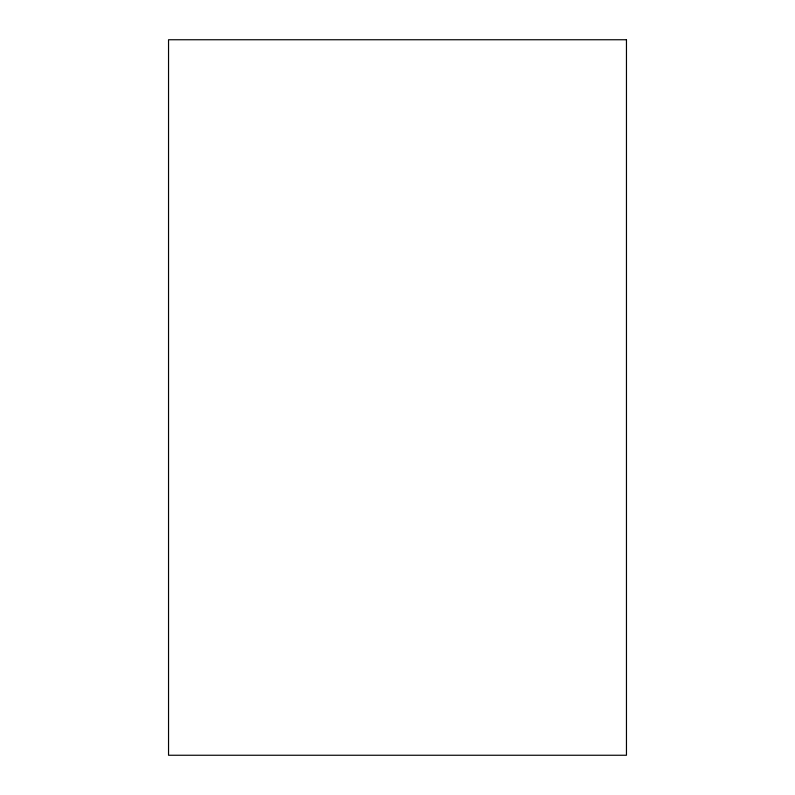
<?xml version="1.0" encoding="UTF-8"?>
<svg xmlns="http://www.w3.org/2000/svg" width="795" height="795" viewBox="0 0 795 795"><rect width="100%" height="100%" fill="white"/><g stroke="black" fill="none" stroke-linecap="round" stroke-linejoin="round"><path stroke-width="1.19" d="M626.46 39.75L168.54 39.75L168.54 755.25L626.46 755.25L626.46 39.75"/></g></svg>
